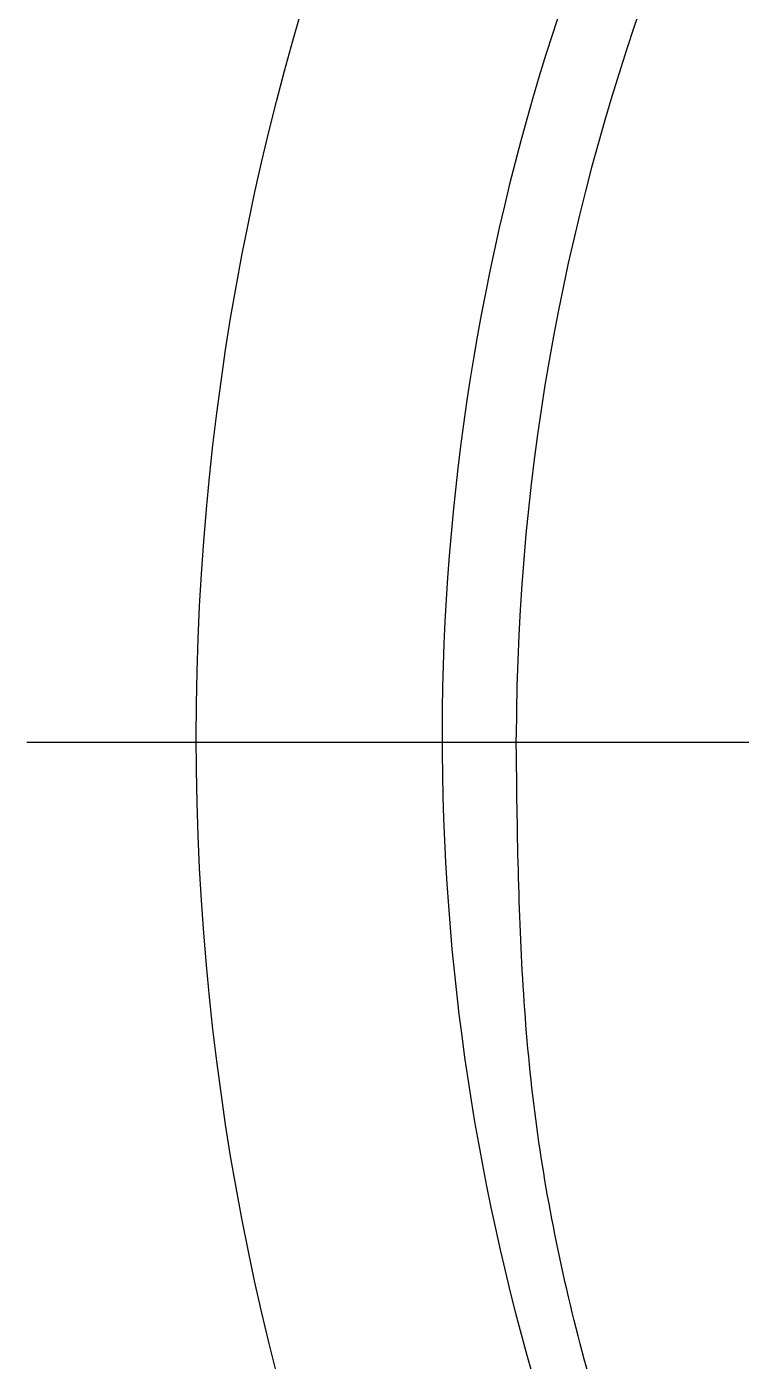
# Model space of a CAD drawing. Header units: millimetres. Extents: x 104 to 312, y 235 to 317.
# Drawn here: x 245.53 to 253.25, y 264.4 to 278.83 of the extents above; entities that cross this region are included whole.
import ezdxf

# ---------------------------------------------------------------- set-up
doc = ezdxf.new("R2010")
doc.units = ezdxf.units.MM
doc.header["$LTSCALE"] = 0.5
doc.linetypes.add('CENTER', pattern=[50.8, 31.75, -6.35, 6.35, -6.35])
doc.layers.get('0').update_dxf_attribs({"linetype": 'CONTINUOUS'})

msp = doc.modelspace()

# ---------------------------------------------------------------- linework, layer by layer
at = {"color": 1, "linetype": 'CENTER'}
msp.add_line((304.195, 271.092), (245.528, 271.092), dxfattribs=at)
at = {"linetype": 'Continuous'}
msp.add_circle((274.862, 271.152), 27.5, dxfattribs=at)
for centre, radius, start, end in [((274.862, 271.152), 24.842, 307.5056, 229.1866), ((274.862, 271.092), 24.042, 98.9588, 179.854)]:
    msp.add_arc(centre, radius, start, end, dxfattribs=at)
msp.add_open_spline([(265.75, 246.815), (265.464, 246.986), (264.846, 247.37), (263.838, 248.023), (262.65, 248.846), (261.254, 249.919), (259.972, 251.041), (258.828, 252.146), (257.447, 253.575), (256.051, 255.227), (254.78, 257.057), (253.759, 258.78), (252.982, 260.39), (252.391, 261.858), (251.963, 263.04), (251.564, 264.332), (251.225, 265.762), (251.002, 267.109), (250.885, 268.453), (250.835, 269.803), (250.825, 270.701), (250.82, 271.153)], degree=3, knots=[0, 0, 0, 0, 0.033304, 0.072788, 0.12016, 0.177873, 0.248848, 0.290449, 0.336986, 0.447625, 0.506307, 0.559715, 0.647841, 0.684796, 0.717996, 0.773643, 0.819898, 0.864921, 0.910125, 0.954784, 1, 1, 1, 1], dxfattribs=at)

doc.saveas('drawing.dxf')
